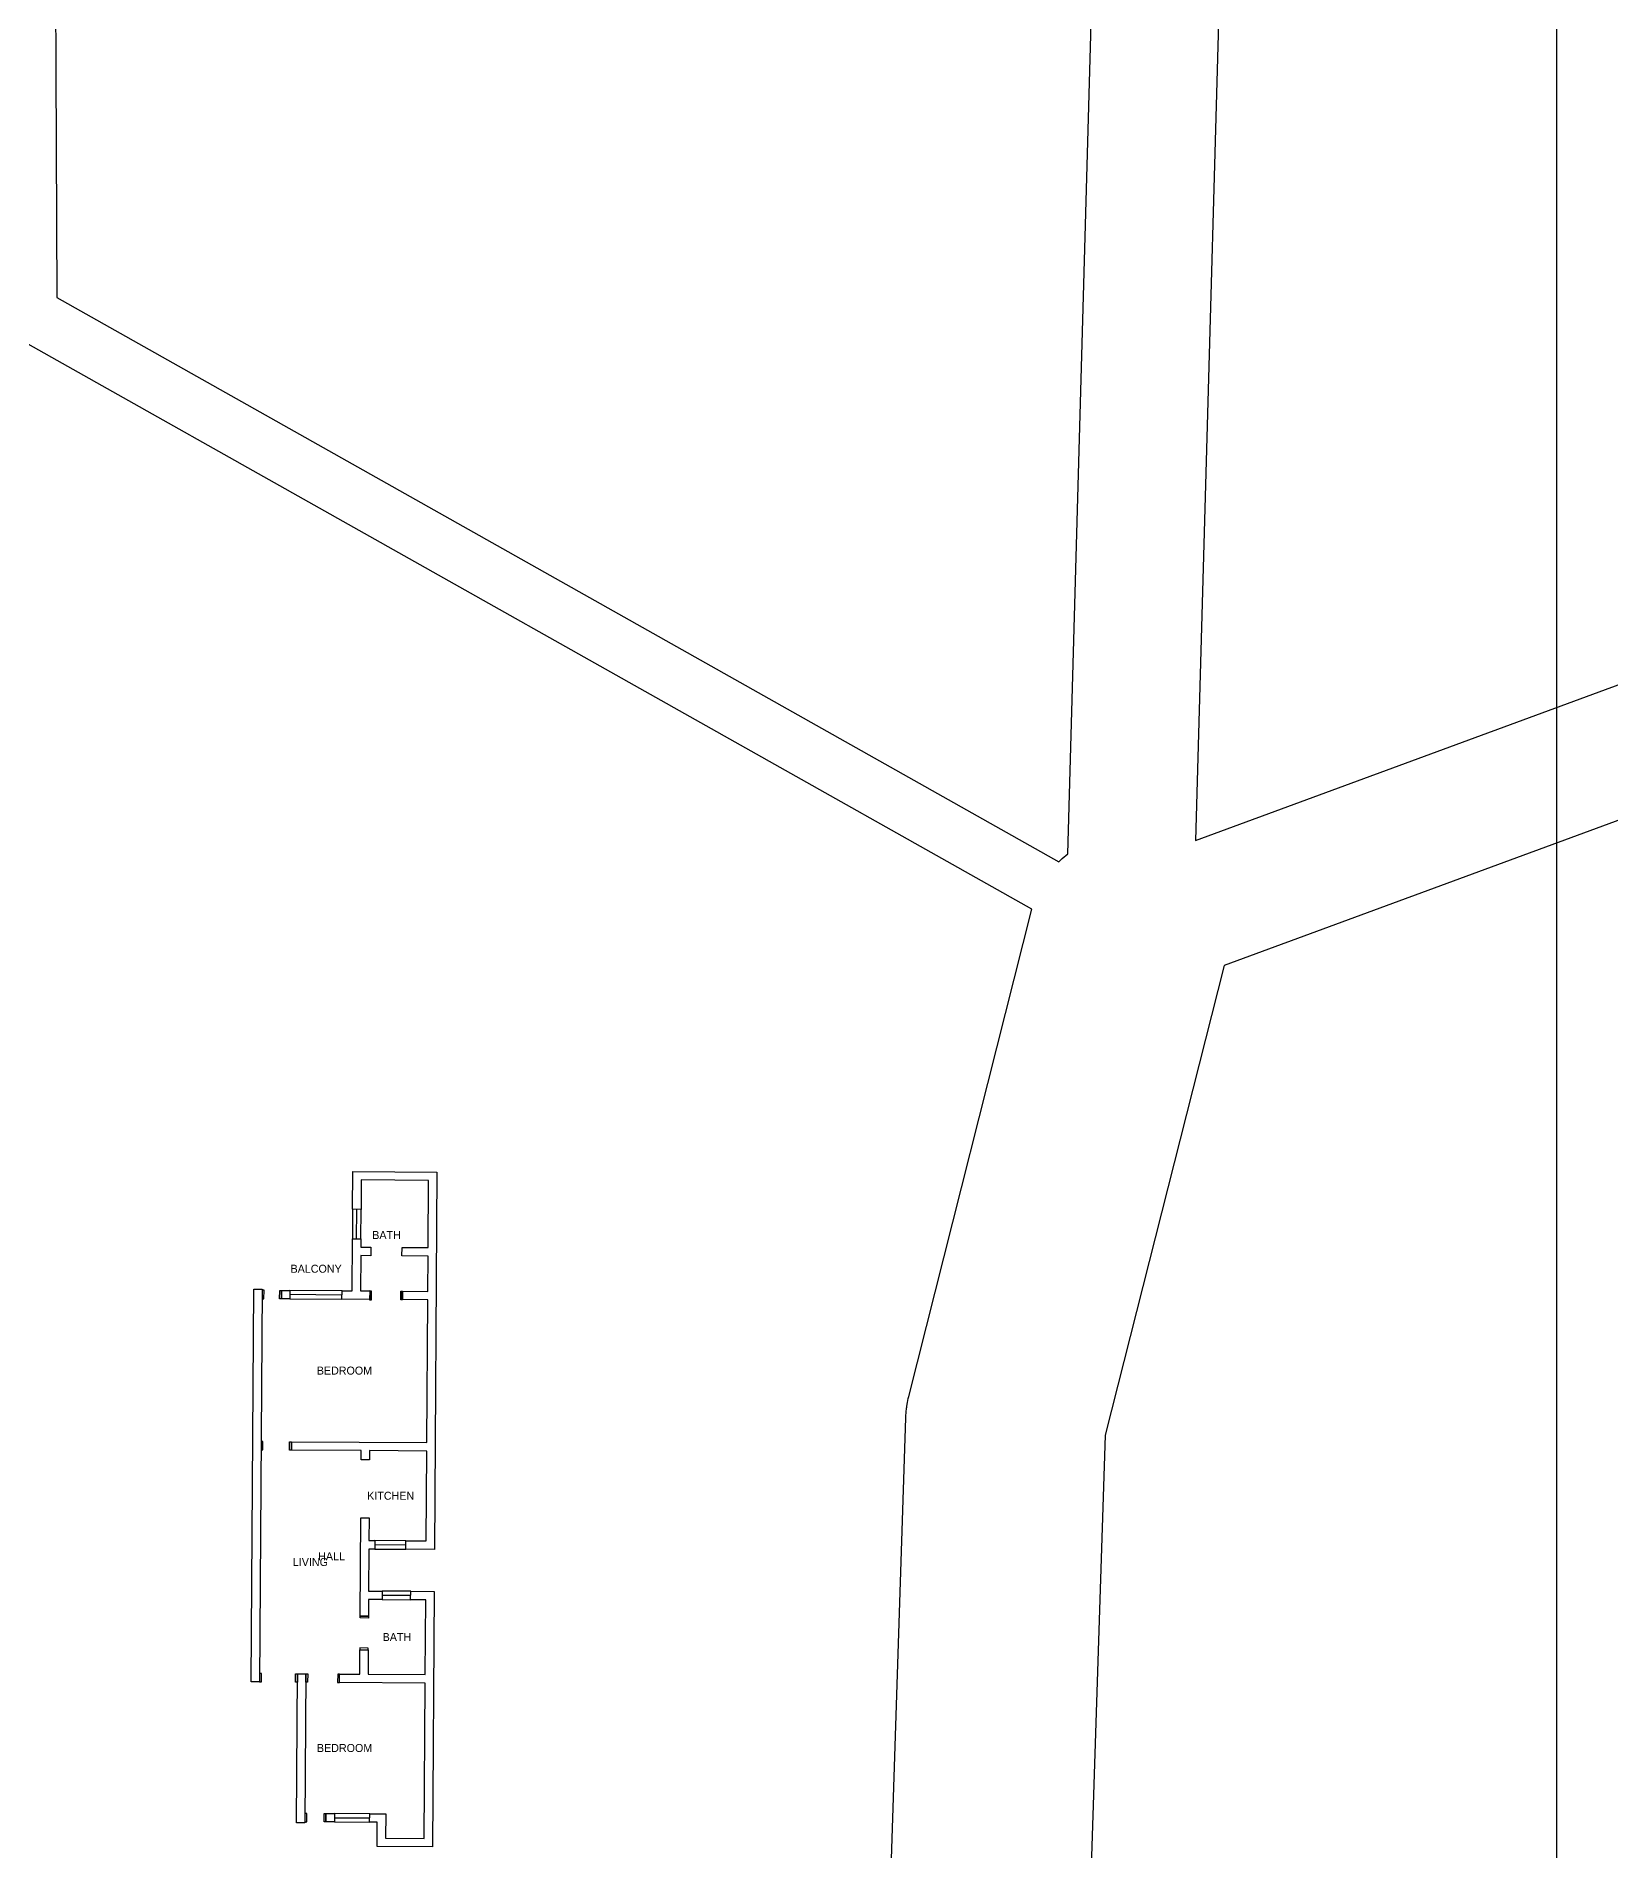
# Model space of a CAD drawing. Header units: centimetres. Extents: x 117202 to 132010, y -43374 to -16879.
# Drawn here: x 122316 to 126644, y -32699 to -27710 of the extents above; entities that cross this region are included whole.
import ezdxf

# ---------------------------------------------------------------- set-up
doc = ezdxf.new("R2010")
doc.units = ezdxf.units.CM
for name, color, linetype in [('C-ROAD', 7, 'Continuous'), ('DOORS', 7, 'Continuous'), ('TEXT', 7, 'Continuous'), ('V-PROP-LINE', 7, 'Continuous'), ('WALLS', 7, 'Continuous'), ('WINDOWS', 7, 'Continuous')]:
    doc.layers.add(name, color=color, linetype=linetype)

msp = doc.modelspace()

# ---------------------------------------------------------------- linework, layer by layer
at = {"layer": 'C-ROAD'}
msp.add_lwpolyline([(122359.1, -25505), (122359.6, -25512.9), (122372.1, -28428.4), (125127.3, -29979.7), (125136.5, -29970.5), (125151.8, -29958), (125339.2, -23301.4), (121801.1, -22945.2), (122357.9, -25497.2), (122359.1, -25505)], close=True, dxfattribs=at)
for points in [[(128996.4, -23471.7), (126434, -23408.3), (126428.6, -23408), (125688.4, -23335.9), (125503, -29921), (127138, -29318.7)], [(124499.2, -37885.2), (124706.2, -31508.8), (124706.4, -31506.2), (124706.4, -31503.6), (124707.5, -31492.8), (124708.4, -31481.9), (124708.9, -31479.3), (124709.2, -31476.7), (124711.3, -31466.1), (124713.3, -31455.3), (124714, -31452.8), (124714.5, -31450.3), (125053.4, -30110.2), (122279, -28548.2), (118573.6, -28702.2), (118573.6, -28552.1), (122062.8, -28407), (121720.1, -28180.1), (121001.1, -28024.4), (119953.3, -27870), (119944.7, -27868.2), (119936.4, -27865.5), (119342.7, -27627.8)], [(127286.7, -29636.9), (125581.5, -30265.1), (125255, -31556.3), (125050.4, -37857)]]:
    msp.add_lwpolyline(points, dxfattribs=at)
at = {"layer": 'DOORS'}
for points in [[(122936.9, -31181), (122941.9, -31181), (122942.1, -31157.9), (122937.1, -31157.9)], [(122990.1, -31181.3), (122985.1, -31181.3), (122985.2, -31158.2), (122990.2, -31158.2)], [(123232.5, -31183.8), (123237.5, -31183.9), (123237.7, -31159.9), (123232.7, -31159.8)], [(123323, -31184.4), (123318, -31184.4), (123318.2, -31160.4), (123323.2, -31160.4)], [(122934.2, -31597), (122939.2, -31597), (122939.3, -31573.9), (122934.3, -31573.9)], [(123017.4, -31597.5), (123012.4, -31597.5), (123012.5, -31574.4), (123017.5, -31574.4)], [(123229.3, -32054.2), (123229.3, -32059.2), (123206.2, -32059), (123206.2, -32054)], [(123228.7, -32146.6), (123228.7, -32141.6), (123205.6, -32141.5), (123205.6, -32146.5)], [(122930, -32234.8), (122935, -32234.8), (122935.1, -32211.7), (122930.1, -32211.7)], [(123034, -32235.5), (123029, -32235.5), (123029.1, -32212.4), (123034.1, -32212.4)], [(123057.2, -32212.5), (123062.2, -32212.6), (123062.1, -32235.7), (123057.1, -32235.6)], [(123149.7, -32213.1), (123144.7, -32213.1), (123144.5, -32236.2), (123149.5, -32236.3)], [(123054.6, -32619.3), (123059.6, -32619.3), (123059.7, -32596.2), (123054.7, -32596.2)], [(123112.3, -32619.7), (123107.3, -32619.6), (123107.5, -32596.5), (123112.5, -32596.5)]]:
    msp.add_lwpolyline(points, close=True, dxfattribs=at)
at = {"layer": 'V-PROP-LINE'}
msp.add_lwpolyline([(121073.6, -36731.5), (126496.4, -36731.5), (126496.4, -19710.3), (121073.6, -19710.3)], close=True, dxfattribs=at)
at = {"layer": 'WALLS'}
for p, q in [((123185.8, -30935.3), (123186.5, -30831.3)), ((123186.5, -30831.3), (123417.6, -30832.9)), ((123209.4, -30854.6), (123208.9, -30935.5)), ((123394.3, -30855.8), (123209.4, -30854.6)), ((123393.1, -31040.7), (123394.3, -30855.8)), ((123417.6, -30832.9), (123410.8, -31870.5)), ((123208.9, -30935.5), (123185.8, -30935.3)), ((123184.3, -31159.5), (123185.3, -31016.2)), ((123185.3, -31016.2), (123208.4, -31016.4)), ((123208.4, -31016.4), (123208.2, -31039.5)), ((123208.1, -31062.6), (123207.4, -31159.7)), ((123235.8, -31062.8), (123208.1, -31062.6)), ((123208.2, -31039.5), (123236, -31039.7)), ((123236, -31039.7), (123235.8, -31062.8)), ((123321.3, -31063.3), (123321.5, -31040.2)), ((123393, -31063.8), (123321.3, -31063.3)), ((123321.5, -31040.2), (123393.1, -31040.7)), ((123392.3, -31160.9), (123393, -31063.8)), ((122906.9, -32234.7), (122914, -31154.5)), ((122914, -31154.5), (122937.1, -31154.7)), ((122937.1, -31154.7), (122930, -32234.8)), ((122990.1, -31181.3), (122990.2, -31158.2)), ((122990.2, -31158.2), (123013.3, -31158.4)), ((123013.3, -31158.4), (123013.2, -31181.5)), ((123156.4, -31182.4), (123156.6, -31159.3)), ((123156.6, -31159.3), (123184.3, -31159.5)), ((123207.4, -31159.7), (123235.2, -31159.8)), ((123235.2, -31159.8), (123235, -31183)), ((123320.5, -31183.5), (123320.7, -31160.4)), ((123320.7, -31160.4), (123392.3, -31160.9)), ((123013.2, -31181.5), (122990.1, -31181.3)), ((123235, -31183), (123156.4, -31182.4)), ((123392.2, -31184), (123320.5, -31183.5)), ((123389.6, -31576.9), (123392.2, -31184)), ((123017.4, -31597.5), (123017.5, -31574.4)), ((123017.5, -31574.4), (123389.6, -31576.9)), ((123209.2, -31598.8), (123017.4, -31597.5)), ((123209, -31624.2), (123209.2, -31598.8)), ((123232.1, -31624.4), (123209, -31624.2)), ((123232.3, -31598.9), (123232.1, -31624.4)), ((123389.4, -31600), (123232.3, -31598.9)), ((123387.8, -31847.2), (123389.4, -31600)), ((123206.2, -32054), (123208, -31783.7)), ((123208, -31783.7), (123231.1, -31783.8)), ((123231.1, -31783.8), (123230.7, -31846.2)), ((123230.5, -31869.3), (123229.8, -31984.9)), ((123246.7, -31869.4), (123230.5, -31869.3)), ((123230.7, -31846.2), (123246.8, -31846.3)), ((123246.8, -31846.3), (123246.7, -31869.4)), ((123332.2, -31870), (123332.4, -31846.9)), ((123410.8, -31870.5), (123332.2, -31870)), ((123332.4, -31846.9), (123387.8, -31847.2)), ((123229.6, -32008), (123229.3, -32054.2)), ((123266.6, -32008.2), (123229.6, -32008)), ((123229.8, -31984.9), (123266.7, -31985.1)), ((123266.7, -31985.1), (123266.6, -32008.2)), ((123345.2, -32008.7), (123345.3, -31985.6)), ((123386.8, -32009), (123345.2, -32008.7)), ((123345.3, -31985.6), (123410, -31986.1)), ((123385.4, -32214.7), (123386.8, -32009)), ((123410, -31986.1), (123405.4, -32688.6)), ((123229.3, -32054.2), (123206.2, -32054)), ((123205.1, -32213.5), (123205.6, -32146.5)), ((123205.6, -32146.5), (123228.7, -32146.6)), ((123228.7, -32146.6), (123228.3, -32213.7)), ((123031.4, -32622.3), (123034.1, -32212.4)), ((123034.1, -32212.4), (123057.2, -32212.5)), ((123057.2, -32212.5), (123054.6, -32622.5)), ((123149.5, -32236.3), (123149.7, -32213.1)), ((123149.7, -32213.1), (123205.1, -32213.5)), ((123228.3, -32213.7), (123385.4, -32214.7)), ((122930, -32234.8), (122906.9, -32234.7)), ((123385.3, -32237.8), (123149.5, -32236.3)), ((123382.4, -32665.3), (123385.3, -32237.8)), ((123054.6, -32622.5), (123031.4, -32622.3)), ((123112.3, -32619.7), (123112.5, -32596.5)), ((123135.5, -32619.8), (123112.3, -32619.7)), ((123112.5, -32596.5), (123135.6, -32596.7)), ((123135.6, -32596.7), (123135.5, -32619.8)), ((123232.5, -32620.4), (123232.7, -32597.3)), ((123253.3, -32620.6), (123232.5, -32620.4)), ((123232.7, -32597.3), (123276.6, -32597.6)), ((123252.9, -32687.6), (123253.3, -32620.6)), ((123276.6, -32597.6), (123276.1, -32664.6)), ((123276.1, -32664.6), (123382.4, -32665.3)), ((123405.4, -32688.6), (123252.9, -32687.6))]:
    msp.add_line(p, q, dxfattribs=at)
at = {"layer": 'WINDOWS'}
for p, q in [((123196.8, -31016.3), (123197.4, -30935.4)), ((123156.5, -31170.9), (123013.2, -31169.9)), ((123332.3, -31858.4), (123246.8, -31857.9)), ((123345.2, -31997.2), (123266.7, -31996.7)), ((123135.5, -32608.2), (123232.6, -32608.9))]:
    msp.add_line(p, q, dxfattribs=at)
for points in [[(123208.4, -31016.4), (123208.9, -30935.5), (123185.8, -30935.3), (123185.3, -31016.2)], [(123156.6, -31159.3), (123013.3, -31158.4), (123013.2, -31181.5), (123156.4, -31182.4)], [(123332.4, -31846.9), (123246.8, -31846.3), (123246.7, -31869.4), (123332.2, -31870)], [(123345.3, -31985.6), (123266.7, -31985.1), (123266.6, -32008.2), (123345.2, -32008.7)], [(123135.5, -32619.8), (123232.5, -32620.4), (123232.7, -32597.3), (123135.6, -32596.7)]]:
    msp.add_lwpolyline(points, close=True, dxfattribs=at)

# ---------------------------------------------------------------- texts
at = {"layer": 'TEXT', "char_height": 22, "attachment_point": 5}
for s, insert in [('BATH', (123278.9, -31006)), ('BALCONY', (123085.4, -31098.8)), ('BEDROOM', (123163.2, -31378.9)), ('KITCHEN', (123290.4, -31723)), ('HALL', (123127.8, -31889.4)), ('LIVING', (123069.7, -31905.2)), ('BATH', (123307.5, -32111.3)), ('BEDROOM', (123163.6, -32416.6))]:
    msp.add_mtext(s, dxfattribs=dict(at, insert=insert))

doc.saveas('drawing.dxf')
